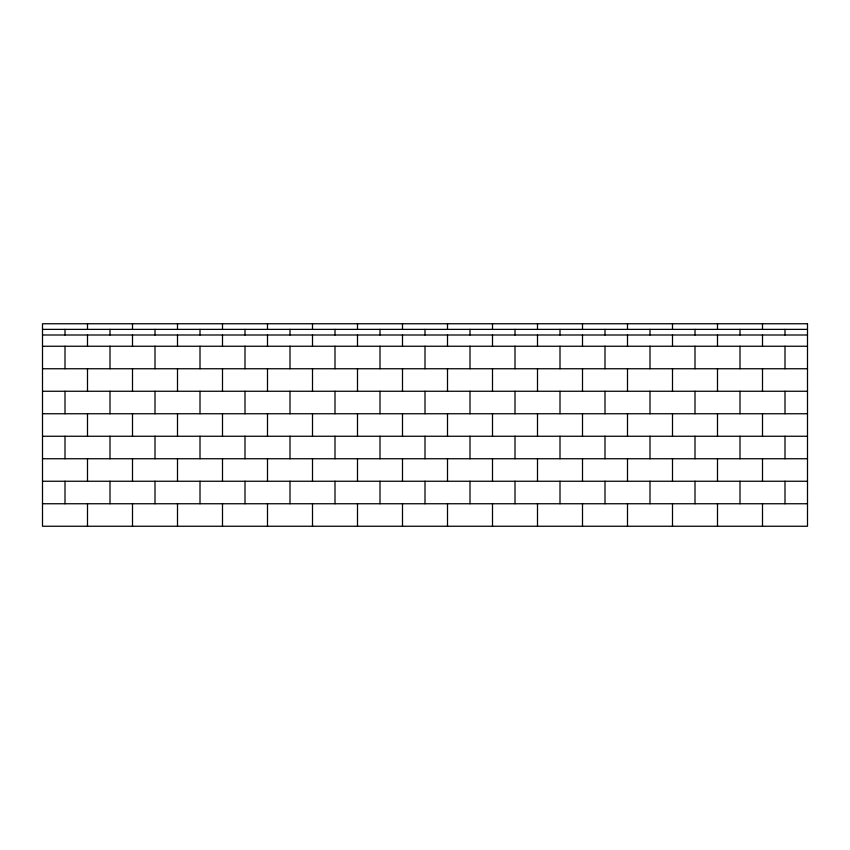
<?xml version="1.0" encoding="UTF-8"?>
<svg xmlns="http://www.w3.org/2000/svg" width="850" height="850" viewBox="0 0 850 850"><rect width="100%" height="100%" fill="white"/><g stroke="black" fill="none" stroke-linecap="round" stroke-linejoin="round"><path stroke-width="1.27" d="M42.5 329.375L807.5 329.375M42.5 334.996L807.5 334.996M42.5 346.248L807.5 346.248M42.5 368.751L807.5 368.751M42.5 391.255L807.5 391.255M42.5 413.748L807.5 413.748M42.5 436.252L807.5 436.252M42.5 458.745L807.5 458.745M42.5 481.249L807.5 481.249M42.5 503.752L807.5 503.752M784.996 329.375L784.996 334.996M784.996 346.248L784.996 368.751M784.996 391.255L784.996 413.748M784.996 436.252L784.996 458.745M784.996 481.249L784.996 503.752M762.503 323.754L762.503 329.375M762.503 334.996L762.503 346.248M762.503 368.751L762.503 391.255M762.503 413.748L762.503 436.252M762.503 458.745L762.503 481.249M762.503 503.752L762.503 526.246M739.999 329.375L739.999 334.996M739.999 346.248L739.999 368.751M739.999 391.255L739.999 413.748M739.999 436.252L739.999 458.745M739.999 481.249L739.999 503.752M717.496 323.754L717.496 329.375M717.496 334.996L717.496 346.248M717.496 368.751L717.496 391.255M717.496 413.748L717.496 436.252M717.496 458.745L717.496 481.249M717.496 503.752L717.496 526.246M695.003 329.375L695.003 334.996M695.003 346.248L695.003 368.751M695.003 391.255L695.003 413.748M695.003 436.252L695.003 458.745M695.003 481.249L695.003 503.752M672.499 323.754L672.499 329.375M672.499 334.996L672.499 346.248M672.499 368.751L672.499 391.255M672.499 413.748L672.499 436.252M672.499 458.745L672.499 481.249M672.499 503.752L672.499 526.246M649.995 329.375L649.995 334.996M649.995 346.248L649.995 368.751M649.995 391.255L649.995 413.748M649.995 436.252L649.995 458.745M649.995 481.249L649.995 503.752M627.502 323.754L627.502 329.375M627.502 334.996L627.502 346.248M627.502 368.751L627.502 391.255M627.502 413.748L627.502 436.252M627.502 458.745L627.502 481.249M627.502 503.752L627.502 526.246M604.998 329.375L604.998 334.996M604.998 346.248L604.998 368.751M604.998 391.255L604.998 413.748M604.998 436.252L604.998 458.745M604.998 481.249L604.998 503.752M582.505 323.754L582.505 329.375M582.505 334.996L582.505 346.248M582.505 368.751L582.505 391.255M582.505 413.748L582.505 436.252M582.505 458.745L582.505 481.249M582.505 503.752L582.505 526.246M560.001 329.375L560.001 334.996M560.001 346.248L560.001 368.751M560.001 391.255L560.001 413.748M560.001 436.252L560.001 458.745M560.001 481.249L560.001 503.752M537.497 323.754L537.497 329.375M537.497 334.996L537.497 346.248M537.497 368.751L537.497 391.255M537.497 413.748L537.497 436.252M537.497 458.745L537.497 481.249M537.497 503.752L537.497 526.246M515.004 329.375L515.004 334.996M515.004 346.248L515.004 368.751M515.004 391.255L515.004 413.748M515.004 436.252L515.004 458.745M515.004 481.249L515.004 503.752M492.501 323.754L492.501 329.375M492.501 334.996L492.501 346.248M492.501 368.751L492.501 391.255M492.501 413.748L492.501 436.252M492.501 458.745L492.501 481.249M492.501 503.752L492.501 526.246M469.997 329.375L469.997 334.996M469.997 346.248L469.997 368.751M469.997 391.255L469.997 413.748M469.997 436.252L469.997 458.745M469.997 481.249L469.997 503.752M447.504 323.754L447.504 329.375M447.504 334.996L447.504 346.248M447.504 368.751L447.504 391.255M447.504 413.748L447.504 436.252M447.504 458.745L447.504 481.249M447.504 503.752L447.504 526.246M425 329.375L425 334.996M425 346.248L425 368.751M425 391.255L425 413.748M425 436.252L425 458.745M425 481.249L425 503.752M402.496 323.754L402.496 329.375M402.496 334.996L402.496 346.248M402.496 368.751L402.496 391.255M402.496 413.748L402.496 436.252M402.496 458.745L402.496 481.249M402.496 503.752L402.496 526.246M380.003 329.375L380.003 334.996M380.003 346.248L380.003 368.751M380.003 391.255L380.003 413.748M380.003 436.252L380.003 458.745M380.003 481.249L380.003 503.752M357.499 323.754L357.499 329.375M357.499 334.996L357.499 346.248M357.499 368.751L357.499 391.255M357.499 413.748L357.499 436.252M357.499 458.745L357.499 481.249M357.499 503.752L357.499 526.246M334.996 329.375L334.996 334.996M334.996 346.248L334.996 368.751M334.996 391.255L334.996 413.748M334.996 436.252L334.996 458.745M334.996 481.249L334.996 503.752M312.502 323.754L312.502 329.375M312.502 334.996L312.502 346.248M312.502 368.751L312.502 391.255M312.502 413.748L312.502 436.252M312.502 458.745L312.502 481.249M312.502 503.752L312.502 526.246M289.999 329.375L289.999 334.996M289.999 346.248L289.999 368.751M289.999 391.255L289.999 413.748M289.999 436.252L289.999 458.745M289.999 481.249L289.999 503.752M267.495 323.754L267.495 329.375M267.495 334.996L267.495 346.248M267.495 368.751L267.495 391.255M267.495 413.748L267.495 436.252M267.495 458.745L267.495 481.249M267.495 503.752L267.495 526.246M245.002 329.375L245.002 334.996M245.002 346.248L245.002 368.751M245.002 391.255L245.002 413.748M245.002 436.252L245.002 458.745M245.002 481.249L245.002 503.752M222.498 323.754L222.498 329.375M222.498 334.996L222.498 346.248M222.498 368.751L222.498 391.255M222.498 413.748L222.498 436.252M222.498 458.745L222.498 481.249M222.498 503.752L222.498 526.246M200.005 329.375L200.005 334.996M200.005 346.248L200.005 368.751M200.005 391.255L200.005 413.748M200.005 436.252L200.005 458.745M200.005 481.249L200.005 503.752M177.501 323.754L177.501 329.375M177.501 334.996L177.501 346.248M177.501 368.751L177.501 391.255M177.501 413.748L177.501 436.252M177.501 458.745L177.501 481.249M177.501 503.752L177.501 526.246M154.998 329.375L154.998 334.996M154.998 346.248L154.998 368.751M154.998 391.255L154.998 413.748M154.998 436.252L154.998 458.745M154.998 481.249L154.998 503.752M132.504 323.754L132.504 329.375M132.504 334.996L132.504 346.248M132.504 368.751L132.504 391.255M132.504 413.748L132.504 436.252M132.504 458.745L132.504 481.249M132.504 503.752L132.504 526.246M110.001 329.375L110.001 334.996M110.001 346.248L110.001 368.751M110.001 391.255L110.001 413.748M110.001 436.252L110.001 458.745M110.001 481.249L110.001 503.752M87.497 323.754L87.497 329.375M87.497 334.996L87.497 346.248M87.497 368.751L87.497 391.255M87.497 413.748L87.497 436.252M87.497 458.745L87.497 481.249M87.497 503.752L87.497 526.246M65.004 329.375L65.004 334.996M65.004 346.248L65.004 368.751M65.004 391.255L65.004 413.748M65.004 436.252L65.004 458.745M65.004 481.249L65.004 503.752M807.5 323.754L42.5 323.754L42.5 526.246L807.5 526.246L807.5 323.754"/></g></svg>
